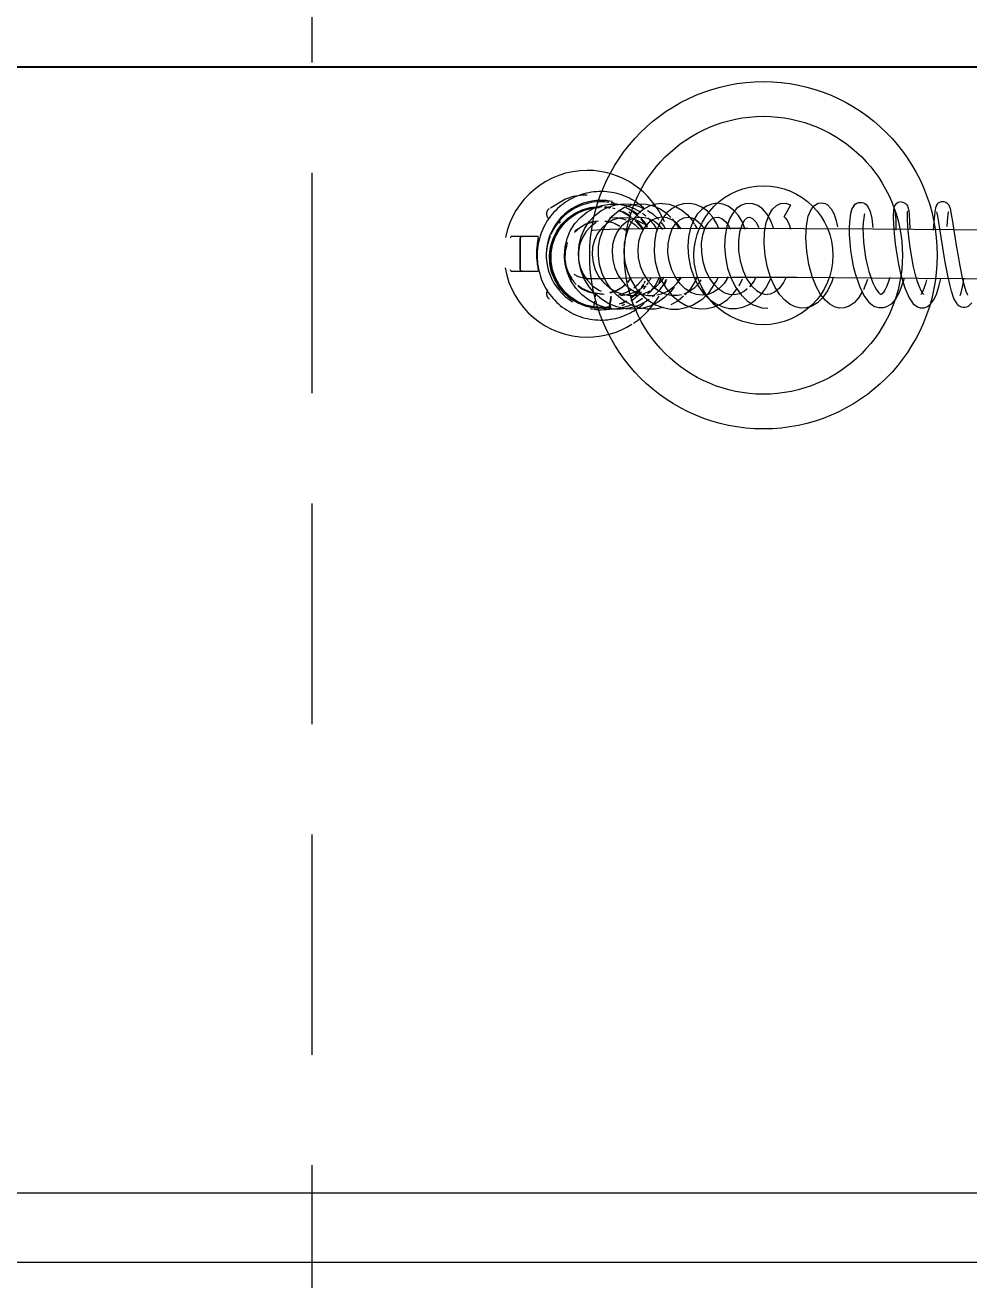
# Model space of a CAD drawing. Header units: centimetres. Extents: x 41 to 1078, y 280 to 1754.
# Drawn here: x 965.86 to 993.03, y 892.45 to 928.57 of the extents above; entities that cross this region are included whole.
import ezdxf

# ---------------------------------------------------------------- set-up
doc = ezdxf.new("R2010")
doc.units = ezdxf.units.CM
doc.header["$LTSCALE"] = 5
doc.header["$PDMODE"] = 2
doc.header["$PDSIZE"] = 1
doc.linetypes.add('DASHED', pattern=[19.05, 12.7, -6.35])
for name, color, linetype, lineweight in [('A_PRZERYWANA 02', 251, 'DASHED', 0), ('A_WYMIAROWANIE', 8, 'Continuous', 0), ('A_WYPOSAZENIE', 3, 'Continuous', 5)]:
    doc.layers.add(name, color=color, linetype=linetype, lineweight=lineweight)
doc.styles.get("Standard").update_dxf_attribs({"font": 'ARIALN.TTF'})
doc.dimstyles.new('1_50', dxfattribs={"dimscale": 5, "dimtxt": 2, "dimasz": 1.5, "dimexe": 1.25, "dimexo": 0.625, "dimtad": 1, "dimdec": 1, "dimtxsty": 'Standard', "dimblk": 'ARCHTICK', "dimcen": 2.5, "dimadec": 1, "dimazin": 0, "dimtfac": 1, "dimtdec": 1, "dimtmove": 0, "dimatfit": 3, "dimfxl": 1, "dimarcsym": 0})

# ---------------------------------------------------------------- blocks, each defined once
blk = doc.blocks.new('X1$0$Sanitary_Taps_Mixers_E_C_A__Nita_Sink_Mixer_102518106EX - Sanitary_Taps_Mixers_E_C_A__Nita_Sink_Mixer_102518106EX-416758-Parter Kuchnia')
for p, q in [((6.98, -140.05), (9.95, -141.21)), ((-11, -164.01), (-14.46, -162.13)), ((8.83, -177.03), (6.81, -175.98)), ((-8.87, -189.84), (-7.78, -189.22)), ((6.32, -194.03), (8.25, -195.04)), ((7.38, -202.95), (6.5, -202.24)), ((-12.08, -204.85), (-11.3, -203.88)), ((-9.76, -206.44), (-7.9, -204.86)), ((-9.73, -206.58), (-7.89, -205)), ((7.49, -204.05), (8.13, -204.42)), ((8.35, -204.55), (8.94, -204.9)), ((8.36, -204.55), (9.31, -205.18)), ((8.46, -204.49), (9.36, -205.13)), ((10.13, -205.47), (11.66, -207.06)), ((12.49, -204.81), (13.7, -206.65)), ((13.25, -203.76), (12.72, -203.26)), ((-12.58, -210.4), (-11.33, -208.3)), ((-11.99, -208.24), (-12.48, -208.72)), ((-10.78, -207.84), (-10.27, -207.22)), ((-10.73, -207.87), (-10.24, -207.24)), ((7.81, -209.08), (6.39, -208)), ((7.75, -209.06), (6.39, -208.02)), ((13.25, -209.35), (13.98, -210.82)), ((-13.62, -213.43), (-13.49, -212.8)), ((-7.1, -209.66), (-7.67, -210.41)), ((-7.1, -209.7), (-7.66, -210.42)), ((13.28, -209.74), (14, -211.08)), ((-13.8, -215.73), (-13.6, -214.46)), ((-13.76, -215.7), (-13.63, -214.35)), ((11.32, -215.86), (10.96, -218.24)), ((11.13, -217.13), (11.17, -216.39)), ((14.85, -213.94), (15.14, -215.76)), ((14.91, -218.84), (15.58, -214.38)), ((-9.53, -219.61), (-9.17, -220.6)), ((-7.48, -223.51), (-6.78, -224.28)), ((7.49, -224.77), (8.41, -223.95)), ((-0.84, -227.26), (1.12, -227.36)), ((3.33, -227), (4.23, -226.68)), ((6, -226.11), (7.32, -225.25)), ((-5.41, -234.87), (-5.41, -239.48)), ((-5.41, -234.87), (-5.41, -234.99)), ((0, -235.12), (0.34, -235.12)), ((4.59, -239.48), (4.59, -234.87)), ((4.59, -234.93), (4.59, -234.87)), ((-5.41, -238.85), (-5.41, -240.75)), ((4.59, -240.75), (4.59, -238.85))]:
    blk.add_line(p, q)
at = {"flags": 128}
for points in [[(-6.85, -53.58), (-6.87, -65.12), (-7.06, -88.32), (-7.29, -115.28), (-7.49, -138.44), (-7.63, -158.38), (-7.69, -174.54), (-7.67, -187.07), (-7.56, -204.84), (-7.46, -211.77), (-7.26, -216.63), (-7.16, -219.22), (-7.17, -219.39)], [(5.46, -224.54), (6.13, -223.29), (6.71, -221.13), (6.7, -215.8), (6.47, -208.71), (6.39, -199.87), (6.3, -178.92), (6.34, -160.31), (6.49, -138.69), (6.72, -111.93), (6.81, -101.78)], [(13.68, -110.04), (14.72, -111.04), (14.94, -111.52), (15.04, -112), (15.05, -112.49), (14.96, -112.95), (14.57, -113.72), (14.04, -114.26), (12.48, -115.15), (10.33, -115.87), (8.42, -116.37), (5.83, -116.94), (2.44, -117.59), (0.29, -117.97), (-2.2, -118.38), (-5.18, -118.85), (-7.57, -119.22), (-9.55, -119.53), (-11.25, -119.82), (-12.06, -119.99), (-12.45, -120.09), (-12.47, -120.1)], [(-14.56, -116.79), (-14.21, -116.57), (-13.41, -116.28), (-11.21, -115.82), (-9.68, -115.57), (-7.1, -115.17), (-4.76, -114.8), (-2.76, -114.49), (0.3, -113.98), (2.62, -113.56), (4.54, -113.19), (6.14, -112.86), (8.69, -112.24), (10.31, -111.76), (11.21, -111.4), (11.43, -111.28), (11.49, -111.24)], [(11.58, -113.38), (10.88, -113.12), (9.93, -112.87), (8.36, -112.55), (6.61, -112.28)], [(-14.56, -116.79), (-14.75, -116.95), (-14.92, -117.13), (-15.19, -117.54), (-15.35, -117.98), (-15.4, -118.43), (-15.35, -118.88), (-15.21, -119.3), (-14.98, -119.68), (-14.71, -119.97), (-14.44, -120.17), (-14.16, -120.32), (-13.61, -120.51), (-12.45, -120.7), (-10.57, -120.89), (-8.46, -121.06), (-7.21, -121.17)], [(-8.24, -117.12), (-9.75, -117), (-11.68, -116.82), (-12.35, -116.73), (-12.6, -116.68), (-12.6, -116.68)], [(14.78, -122.78), (14.07, -121.87), (12.97, -121.04), (11.27, -120.22), (8.62, -119.39), (6.75, -118.96)], [(-15.34, -130.36), (-15.3, -130.8), (-15.16, -131.24), (-14.93, -131.63), (-14.64, -131.94), (-14.3, -132.18), (-13.92, -132.35), (-13.14, -132.53), (-11.1, -132.62), (-8.98, -132.55), (-6.29, -132.36), (-3.29, -132.04), (-0.22, -131.6), (2.68, -131.08), (5.29, -130.51), (7.55, -129.92), (9.43, -129.32), (12.28, -128.08), (13.96, -126.89), (14.86, -125.69), (15.13, -124.86), (15.13, -123.75), (14.78, -122.78)], [(-12.7, -128.56), (-12.69, -128.56), (-12.48, -128.59), (-12, -128.61), (-10.45, -128.62), (-8.13, -128.51), (-5.31, -128.26), (-2.31, -127.89), (0.62, -127.42), (3.31, -126.88), (5.64, -126.31), (7.55, -125.74), (9.05, -125.2), (10.14, -124.7), (10.87, -124.27), (11.24, -123.97), (11.3, -123.9)], [(7.09, -123.09), (8.25, -123.37), (9.63, -123.81), (10.59, -124.21), (11.25, -124.61), (11.34, -124.69)], [(-15.34, -130.36), (-15.28, -129.92), (-15.12, -129.5), (-14.88, -129.11), (-14.58, -128.81), (-14.24, -128.58), (-13.86, -128.41), (-12.89, -128.18), (-11.71, -128.04), (-9.86, -127.93), (-7.45, -127.9)], [(6.54, -129.53), (7.29, -129.71), (10.5, -130.83), (12.69, -132.03), (14.1, -133.28), (14.9, -134.54), (15.17, -135.5), (15.17, -136.74), (14.83, -137.89), (14.78, -138)], [(-12.59, -132.17), (-12.57, -132.17), (-12.32, -132.12), (-11.81, -132.05), (-10.21, -131.93), (-7.95, -131.88), (-7.24, -131.89)], [(6.45, -133.62), (7.87, -134.07), (9.09, -134.56), (10.02, -135.04), (10.67, -135.47), (11.08, -135.84), (11.3, -136.16), (11.26, -136.23)], [(-11.89, -140.85), (-11.82, -140.88), (-11.55, -140.97), (-10.68, -141.15), (-9.43, -141.28), (-7.82, -141.35), (-5.91, -141.32), (-3.79, -141.18), (-1.56, -140.93), (0.66, -140.58), (2.79, -140.14), (4.73, -139.64), (6.46, -139.09), (7.91, -138.52), (9.1, -137.95), (10.01, -137.42), (10.84, -136.76), (11.18, -136.36), (11.26, -136.23)], [(-14.26, -144), (-14.67, -143.58), (-14.97, -143.13), (-15.15, -142.65), (-15.22, -142.17), (-15.19, -141.7), (-15.07, -141.24), (-14.85, -140.81), (-14.57, -140.42), (-13.82, -139.83), (-12.62, -139.29), (-10.53, -138.78), (-7.95, -138.5)], [(-14.26, -144), (-13.38, -144.51), (-11.96, -144.94), (-9.56, -145.25), (-7.84, -145.32), (-5.86, -145.29), (-3.67, -145.16), (-1.37, -144.91), (0.93, -144.57), (3.17, -144.13), (5.25, -143.62), (8.93, -142.39), (11.63, -141.07), (13.43, -139.75), (14.42, -138.61), (14.78, -138)], [(10.38, -141.46), (12.17, -142.5), (13.71, -143.87), (14.67, -145.28), (15.15, -146.72), (15.2, -148.16), (14.86, -149.55), (14.13, -150.9), (12.97, -152.23), (11.29, -153.53), (9.02, -154.8), (6.13, -155.94), (2.66, -156.89), (-1.18, -157.53), (-5.04, -157.77), (-8.49, -157.6), (-11.22, -157.08), (-13.12, -156.31), (-14.33, -155.34), (-14.95, -154.24), (-15.09, -153.15), (-14.87, -152.21), (-14.47, -151.53), (-13.38, -150.5), (-12.02, -149.75), (-10.24, -149.14), (-8.14, -148.69)], [(6.4, -149.9), (7.69, -150.31), (10.29, -151.55), (12.29, -152.96), (13.74, -154.47), (14.67, -156.04), (15.16, -157.64), (15.22, -159.22), (14.88, -160.79), (14.15, -162.32), (12.99, -163.83), (11.38, -165.27), (9.25, -166.65), (6.61, -167.87), (3.52, -168.86), (0.11, -169.52), (-3.37, -169.8), (-6.62, -169.67), (-9.45, -169.17), (-11.67, -168.38), (-13.28, -167.37), (-14.32, -166.22), (-14.84, -165.08), (-14.94, -163.53), (-14.52, -162.24), (-14.46, -162.13)], [(-11, -164.01), (-10.69, -163.66), (-10.18, -163.28), (-9.47, -162.89), (-8.57, -162.52), (-7.47, -162.19)], [(6.33, -163.44), (7.9, -164.23), (9.56, -165.49), (10.63, -166.77), (11.19, -168.04), (11.32, -168.91)], [(-7.44, -175.23), (-9.48, -176.02), (-11.46, -177.22), (-13.01, -178.62), (-14.09, -180.14), (-14.73, -181.72), (-14.94, -183.32), (-14.74, -184.89), (-14.15, -186.37), (-13.17, -187.77), (-11.8, -189.03), (-10.01, -190.13), (-7.84, -190.99), (-5.3, -191.56), (-2.48, -191.78), (0.48, -191.6), (3.46, -191.02), (6.27, -190.06), (8.81, -188.77), (10.98, -187.22), (12.72, -185.49), (14.02, -183.62), (14.88, -181.69), (15.31, -179.74), (15.32, -177.81), (14.94, -175.91), (14.16, -174.09), (12.99, -172.36), (11.42, -170.76), (9.45, -169.31), (7.11, -168.09), (6.29, -167.8)], [(-7.63, -167.05), (-9.9, -167.86), (-11.89, -168.98), (-13.35, -170.27), (-14.32, -171.66), (-14.82, -173.07), (-14.86, -174.83), (-14.37, -176.36), (-14.31, -176.48)], [(-14.31, -176.48), (-13.43, -177.71), (-12.15, -178.82), (-10.43, -179.79), (-8.25, -180.56), (-5.62, -181.06), (-2.64, -181.21), (0.52, -180.96), (3.7, -180.31), (6.66, -179.28), (9.26, -177.96), (11.42, -176.42), (13.09, -174.73), (14.26, -172.96), (15.13, -170.51), (15.26, -168.78)], [(-10.84, -174.59), (-10.09, -175.42), (-8.69, -176.23), (-6.68, -176.86), (-4.16, -177.2), (-1.3, -177.16), (1.66, -176.71), (4.46, -175.88), (6.91, -174.74), (8.84, -173.4), (10.19, -172), (10.88, -170.88), (11.26, -169.72), (11.32, -168.91)], [(-10.84, -174.59), (-10.98, -174.04), (-10.6, -173.16), (-9.59, -172.23), (-7.95, -171.35)], [(6.3, -172.17), (7.36, -172.71), (9.09, -174.01)], [(9.64, -174.64), (10.32, -175.43), (11.08, -176.87), (11.39, -178.33), (11.3, -179.8), (10.8, -181.29), (9.88, -182.74), (8.55, -184.12), (6.72, -185.44), (4.49, -186.54), (1.95, -187.34), (-0.75, -187.78), (-3.42, -187.81), (-5.87, -187.45), (-7.93, -186.76), (-9.45, -185.86), (-10.43, -184.88), (-10.89, -183.93), (-10.93, -183), (-10.52, -181.94), (-9.61, -180.86), (-8.18, -179.84), (-7.51, -179.55)], [(-7.66, -182.8), (-9.06, -183.38), (-11.05, -184.65), (-12.66, -186.13), (-13.84, -187.78), (-14.59, -189.51), (-14.92, -191.27), (-14.83, -193.02), (-14.35, -194.72), (-13.49, -196.31), (-12.24, -197.78), (-10.61, -199.07), (-8.61, -200.14), (-6.28, -200.93), (-3.69, -201.39), (-0.9, -201.46), (1.93, -201.14), (4.72, -200.41), (7.33, -199.32), (9.66, -197.91), (11.64, -196.24), (13.22, -194.38), (14.39, -192.39), (15.14, -190.34), (15.47, -188.25), (15.39, -186.17), (14.91, -184.14), (14.04, -182.19), (12.79, -180.36), (11.15, -178.68), (9.51, -177.47)], [(6.22, -180.11), (8.11, -181.33), (9.61, -182.78), (10.67, -184.33), (11.29, -185.94), (11.49, -187.59), (11.3, -189.24), (10.69, -190.89), (9.66, -192.49), (8.21, -193.99), (6.36, -195.32), (4.18, -196.38), (1.74, -197.12), (-0.81, -197.48), (-3.3, -197.43), (-5.61, -196.99), (-7.58, -196.23), (-9.1, -195.23), (-10.17, -194.09), (-10.77, -192.91), (-10.95, -191.71), (-10.75, -190.54), (-10.32, -189.6), (-8.93, -188), (-7.39, -186.98)], [(-14.88, -199.09), (-14.7, -201), (-14.13, -202.86), (-13.18, -204.6), (-11.85, -206.2), (-10.18, -207.58), (-8.17, -208.72), (-5.88, -209.55), (-3.36, -210.05), (-0.69, -210.16), (2.03, -209.86), (4.69, -209.17), (7.21, -208.1), (9.49, -206.7), (11.45, -205.03), (13.06, -203.12), (14.27, -201.07), (15.09, -198.9), (15.49, -196.7), (15.49, -194.48), (15.09, -192.32), (14.37, -190.38), (12.52, -187.47), (10.73, -185.66), (7.57, -183.56), (6.52, -183.07)], [(-14.88, -199.09), (-14.65, -197.17), (-14.03, -195.28), (-13.01, -193.5), (-11.61, -191.85), (-9.86, -190.41), (-9.03, -189.93)], [(6.32, -189.17), (7.46, -189.65), (9.64, -191.03), (11.4, -192.56)], [(11.09, -192.8), (10.66, -191.75), (9.26, -189.72), (7.87, -188.41), (7.11, -187.89)], [(-10.94, -199.07), (-10.77, -200.52), (-10.21, -201.91), (-9.22, -203.22), (-7.84, -204.37), (-6.07, -205.3), (-3.99, -205.92), (-1.69, -206.18), (0.72, -206.04), (3.12, -205.5), (5.37, -204.57), (7.36, -203.32), (9.01, -201.82), (10.27, -200.13), (11.11, -198.35), (11.53, -196.53), (11.54, -194.71), (11.3, -193.55)], [(-7.57, -193.64), (-8.88, -194.67), (-9.98, -196.03), (-10.74, -197.72), (-10.94, -199.07)], [(-10.47, -196.25), (-8.54, -194.85), (-7.55, -194.35)], [(11.44, -200.71), (11.15, -199.38), (10.33, -197.56), (9.14, -195.89), (7.59, -194.41), (6.29, -193.57)], [(11.78, -192.98), (13.1, -194.59), (14.29, -196.67)], [(15.1, -198.89), (15.51, -201.19), (15.51, -203.51), (15.12, -205.83), (14.33, -208.07), (13.16, -210.19), (11.63, -212.14), (9.77, -213.86), (7.63, -215.3), (5.25, -216.41), (2.72, -217.15), (0.11, -217.5), (-2.5, -217.44), (-5, -216.99), (-7.34, -216.16), (-9.43, -215), (-11.24, -213.55), (-12.7, -211.86), (-13.79, -209.98), (-14.5, -207.98), (-14.81, -205.89), (-14.72, -203.8), (-14.23, -201.72), (-13.34, -199.74), (-12.08, -197.89), (-10.87, -196.65)], [(9.19, -195.7), (10.46, -196.65), (12.19, -198.44), (13.6, -200.47), (14.64, -202.67), (15.31, -205.01), (15.57, -207.41), (15.44, -209.83), (14.91, -212.2), (13.99, -214.48), (12.7, -216.6), (11.07, -218.51), (9.15, -220.15), (6.97, -221.49), (4.6, -222.47), (2.11, -223.08), (-0.43, -223.28), (-2.95, -223.08), (-5.37, -222.49), (-7.62, -221.53), (-9.63, -220.24), (-11.37, -218.64), (-12.78, -216.81), (-13.83, -214.79), (-14.5, -212.63), (-14.78, -210.4), (-14.65, -208.15), (-14.12, -205.93), (-13.37, -204.19)], [(-9.42, -199.46), (-8.4, -198.67), (-7.68, -198.3)], [(10, -202.25), (8.94, -200.76), (7.39, -199.27), (6.32, -198.57)], [(6.97, -197.97), (8.25, -198.63), (10.28, -200.12), (12.03, -201.9)], [(-12.89, -203.34), (-11.93, -201.87), (-10.32, -200.14), (-10.25, -200.09)], [(-7.42, -198.94), (-8.57, -199.91), (-9.72, -201.4), (-10.49, -203.03), (-10.84, -204.72), (-10.8, -206.4), (-10.35, -208.03), (-9.52, -209.55), (-8.3, -210.92), (-6.75, -212.06), (-5, -212.88), (-3.05, -213.4), (-0.83, -213.59), (1.47, -213.39), (3.73, -212.78), (5.83, -211.79), (7.7, -210.47), (9.25, -208.9), (10.43, -207.12), (11.22, -205.22), (11.6, -203.26), (11.57, -201.29)], [(-10.79, -203.25), (-8.97, -201.63), (-7.44, -200.67)], [(7.93, -200.09), (7.84, -200.05), (7.16, -199.76), (6.48, -199.5)], [(6.7, -200.07), (8.69, -201.19), (10.65, -202.74), (11.24, -203.38)], [(-13.34, -204.21), (-13.65, -204.54), (-14.13, -205.1), (-14.58, -205.67), (-15.02, -206.26), (-15.42, -206.87), (-15.81, -207.5), (-16.17, -208.14), (-16.5, -208.79), (-16.8, -209.46), (-17.08, -210.14), (-17.34, -210.82), (-17.56, -211.52), (-17.76, -212.23), (-17.92, -212.94), (-18.06, -213.66), (-18.17, -214.39), (-18.25, -215.12), (-18.31, -215.85), (-18.33, -216.58), (-18.32, -217.32), (-18.29, -218.05), (-18.22, -218.78), (-18.13, -219.51), (-18, -220.23), (-17.85, -220.95), (-17.67, -221.66), (-17.46, -222.36), (-17.22, -223.06), (-16.96, -223.74), (-16.67, -224.41), (-16.35, -225.07), (-16, -225.72), (-15.63, -226.35), (-15.24, -226.97), (-14.82, -227.57), (-14.38, -228.16), (-13.91, -228.72), (-13.42, -229.27), (-12.91, -229.8), (-12.38, -230.3), (-11.83, -230.79), (-11.26, -231.25), (-10.67, -231.69), (-10.07, -232.11), (-9.45, -232.5), (-8.81, -232.86), (-8.16, -233.2), (-7.5, -233.51), (-6.83, -233.8), (-6.14, -234.06), (-5.44, -234.29), (-4.74, -234.5), (-4.03, -234.67), (-3.31, -234.82), (-2.59, -234.94), (-1.86, -235.03), (-1.13, -235.09), (-0.4, -235.12), (0, -235.12)], [(12.73, -202.89), (13.47, -203.94), (14.55, -206.17), (15.26, -208.54), (15.57, -210.99), (15.49, -213.47), (15, -215.9), (14.13, -218.24), (12.89, -220.4), (11.31, -222.36), (9.45, -224.03), (7.33, -225.4), (5.03, -226.41), (2.59, -227.04), (0.11, -227.27), (-2.38, -227.1), (-4.77, -226.53), (-7.04, -225.59), (-9.09, -224.3), (-10.88, -222.69), (-12.37, -220.83), (-13.53, -218.75), (-14.31, -216.51), (-14.7, -214.18), (-14.68, -211.81), (-14.27, -209.47), (-13.47, -207.23), (-12.38, -205.28)], [(-10.63, -208.57), (-10.79, -209.81), (-10.62, -211.67), (-10.06, -213.46), (-9.13, -215.11), (-7.83, -216.56), (-6.23, -217.75), (-4.36, -218.64), (-2.29, -219.17), (-0.12, -219.31), (2.09, -219.05), (4.23, -218.39), (6.22, -217.35), (7.98, -215.99), (9.43, -214.35), (10.54, -212.5), (11.26, -210.52), (11.59, -208.45), (11.51, -206.38), (11.03, -204.38), (10.27, -202.7)], [(-8.89, -204.47), (-9.91, -206.14), (-10.53, -207.9)], [(-9.94, -206.89), (-8.3, -205.37), (-7.39, -204.77)], [(-9.93, -206.9), (-8.93, -205.86), (-7.4, -204.72)], [(-7.48, -205.59), (-8.58, -206.73), (-9.68, -208.46)], [(0.34, -235.12), (1.07, -235.11), (1.8, -235.06), (2.53, -234.99), (3.26, -234.89), (3.98, -234.76), (4.7, -234.6), (5.4, -234.41), (6.1, -234.19), (6.8, -233.95), (7.48, -233.67), (8.15, -233.37), (8.8, -233.05), (9.45, -232.7), (10.07, -232.32), (10.69, -231.92), (11.28, -231.49), (11.86, -231.04), (12.42, -230.57), (12.97, -230.07), (13.49, -229.56), (13.99, -229.02), (14.47, -228.47), (14.92, -227.89), (15.35, -227.3), (15.76, -226.69), (16.15, -226.06), (16.5, -225.42), (16.84, -224.77), (17.14, -224.1), (17.42, -223.43), (17.67, -222.74), (17.9, -222.04), (18.09, -221.33), (18.26, -220.62), (18.4, -219.9), (18.51, -219.17), (18.59, -218.44), (18.64, -217.71), (18.67, -216.98), (18.66, -216.25), (18.62, -215.51), (18.56, -214.78), (18.46, -214.05), (18.34, -213.33), (18.19, -212.61), (18.01, -211.9), (17.8, -211.2), (17.56, -210.51), (17.3, -209.82), (17.01, -209.15), (16.69, -208.49), (16.34, -207.84), (15.97, -207.21), (15.58, -206.59), (15.16, -205.99), (14.71, -205.4), (14.25, -204.84), (13.76, -204.29)], [(9.44, -207.35), (8.37, -206.02), (6.73, -204.63)], [(11.58, -211.14), (11.3, -209.11), (10.62, -207.09), (9.56, -205.23), (8.78, -204.31)], [(9.88, -205.69), (10.8, -206.45), (12.35, -208.27)], [(9.94, -205.68), (11.4, -207.04), (12.06, -207.9)], [(10.11, -205.66), (11.84, -207.38), (12.21, -207.9)], [(-12.92, -211.8), (-12.67, -211.06), (-11.54, -208.93), (-10.9, -208.09)], [(-12.85, -211.51), (-11.96, -209.59), (-10.92, -208.06)], [(-12.83, -211.4), (-12.5, -210.53), (-11.28, -208.45)], [(-10.09, -209.52), (-10.41, -210.35), (-10.75, -212.34), (-10.69, -214.34)], [(11.38, -211.64), (10.74, -209.59), (9.94, -208.11)], [(14.25, -207.9), (14.71, -208.93), (15.35, -211.33), (15.59, -213.82), (15.58, -214.38)], [(-8.33, -211.29), (-9.19, -213.07), (-9.72, -215.06), (-9.75, -215.7)], [(-8.31, -211.31), (-9.19, -213.1), (-9.72, -215.09), (-9.75, -215.7)], [(10.77, -214.18), (10.15, -212.37), (9.12, -210.61), (8.48, -209.89)], [(10.8, -214.07), (10.22, -212.4), (9.17, -210.62), (8.5, -209.86)], [(13.23, -209.74), (13.6, -210.35), (14.06, -211.52)], [(15.01, -213.84), (15.32, -216.26), (15.23, -218.68), (14.73, -221.06), (13.85, -223.32), (12.61, -225.41), (11.04, -227.27), (9.19, -228.83), (7.1, -230.08), (4.84, -230.96), (2.46, -231.47), (0.03, -231.57), (-2.38, -231.27), (-4.71, -230.57), (-6.89, -229.51), (-8.87, -228.09), (-10.58, -226.38), (-12, -224.4), (-13.06, -222.21), (-13.76, -219.88), (-14.06, -217.46), (-14.02, -216.42)], [(-13.99, -215.7), (-13.96, -215.04), (-13.72, -213.9)], [(-13.85, -215.7), (-13.83, -215.16), (-13.65, -214.25)], [(14.76, -213.94), (14.97, -214.95), (15.07, -217.36), (14.77, -219.75), (14.07, -222.07), (13, -224.22), (11.58, -226.18), (9.87, -227.86), (7.89, -229.25), (5.71, -230.28), (3.4, -230.94), (0.99, -231.2), (-1.4, -231.07), (-3.76, -230.53), (-5.98, -229.62), (-8.03, -228.34), (-9.83, -226.75), (-11.35, -224.87), (-12.53, -222.77), (-13.34, -220.5), (-13.77, -218.13), (-13.78, -217.33)], [(8.69, -223.36), (9.54, -222.24), (10.44, -220.38), (10.96, -218.41), (11.09, -216.35)], [(14.18, -214.09), (13.74, -214), (13.29, -213.9), (12.84, -213.86), (12.44, -213.84), (12.11, -213.8), (11.85, -213.77)], [(15.58, -214.38), (15.56, -214.37), (15.49, -214.34), (15.36, -214.31), (15.2, -214.28), (14.99, -214.24), (14.75, -214.19), (14.48, -214.14), (14.18, -214.09)], [(15.11, -218.19), (14.68, -220.57), (13.87, -222.84), (12.68, -224.95), (11.17, -226.83), (9.36, -228.44), (7.33, -229.72), (5.09, -230.66), (2.74, -231.21), (0.32, -231.36), (-2.09, -231.1), (-4.41, -230.46), (-6.61, -229.44), (-8.58, -228.07), (-10.33, -226.39), (-11.76, -224.44), (-12.85, -222.29), (-13.57, -219.98), (-13.9, -217.58), (-13.88, -216.95)], [(14.91, -218.84), (14.34, -221.23), (13.4, -223.45), (12.11, -225.46), (10.49, -227.25), (8.59, -228.74), (6.47, -229.9), (4.19, -230.7), (1.82, -231.09), (-0.59, -231.1), (-2.96, -230.7), (-5.24, -229.91), (-7.36, -228.75), (-9.25, -227.26), (-10.87, -225.48), (-12.16, -223.45), (-13.11, -221.23), (-13.67, -218.9), (-13.78, -217.36)], [(-9.8, -217.47), (-9.57, -219.17), (-8.9, -221.12), (-7.86, -222.89), (-6.57, -224.35)], [(-9.79, -217.48), (-9.56, -219.14), (-8.89, -221.08), (-7.85, -222.85), (-6.49, -224.38)], [(-9.39, -218.11), (-8.2, -219.74), (-6.69, -221.12), (-4.91, -222.2), (-2.95, -222.92), (-0.84, -223.26), (1.3, -223.2), (3.42, -222.74), (5.43, -221.89), (7.25, -220.69), (8.82, -219.17), (10.07, -217.4), (10.37, -216.75)], [(8.61, -223.38), (9.47, -222.27), (10.64, -219.69), (10.96, -218.24)], [(8.91, -223.28), (9.65, -222.29), (10.54, -220.44), (11.06, -218.44)], [(-13.64, -231.32), (-16.13, -227.21), (-16.96, -224.65), (-17.37, -221.98), (-17.41, -220.76)], [(-3.68, -226.4), (-2.93, -226.75), (-0.92, -227.25)], [(-3.02, -226.57), (-1.04, -227.09), (1.02, -227.21), (3.05, -226.93), (4.99, -226.26), (6.76, -225.23), (7.46, -224.61)], [(-1.01, -227.03), (1.04, -227.14), (3.07, -226.86), (5.01, -226.18), (6.78, -225.14)], [(-11.26, -232.25), (-11.34, -232.28), (-11.42, -232.3), (-11.49, -232.32), (-11.57, -232.33), (-11.65, -232.34), (-11.73, -232.35), (-11.81, -232.36), (-11.89, -232.36), (-11.97, -232.36), (-12.05, -232.35), (-12.13, -232.35), (-12.21, -232.34), (-12.29, -232.32), (-12.37, -232.31), (-12.44, -232.29), (-12.52, -232.26), (-12.6, -232.24), (-12.67, -232.21), (-12.74, -232.18), (-12.82, -232.14), (-12.89, -232.11), (-12.96, -232.07), (-13.02, -232.02), (-13.09, -231.98), (-13.15, -231.93), (-13.22, -231.88), (-13.27, -231.82), (-13.33, -231.77), (-13.39, -231.71), (-13.44, -231.65)], [(-10.41, -231.68), (-10.46, -231.74), (-10.52, -231.79), (-10.58, -231.85), (-10.64, -231.9), (-10.7, -231.95), (-10.77, -232), (-10.83, -232.04), (-10.9, -232.08), (-10.97, -232.12), (-11.04, -232.16), (-11.11, -232.19)], [(10.29, -232.19), (10.22, -232.16), (10.15, -232.12), (10.08, -232.09), (10.01, -232.04)], [(12.62, -231.65), (12.56, -231.71), (12.51, -231.77), (12.45, -231.82), (12.39, -231.88), (12.33, -231.93), (12.27, -231.97), (12.2, -232.02), (12.13, -232.06), (12.07, -232.1), (11.99, -232.14), (11.92, -232.18), (11.85, -232.21), (11.77, -232.24), (11.7, -232.26), (11.62, -232.29), (11.54, -232.31), (11.47, -232.32), (11.39, -232.34), (11.31, -232.35), (11.23, -232.35), (11.15, -232.36), (11.07, -232.36), (10.99, -232.36), (10.91, -232.35), (10.83, -232.34), (10.75, -232.33), (10.67, -232.32), (10.59, -232.3), (10.52, -232.28), (10.44, -232.25)], [(-4.91, -239.98), (-4.93, -239.98), (-4.95, -239.98), (-4.97, -239.97), (-4.99, -239.97), (-5.01, -239.97), (-5.03, -239.96), (-5.05, -239.96), (-5.07, -239.95), (-5.09, -239.95), (-5.11, -239.94), (-5.13, -239.93), (-5.14, -239.92), (-5.16, -239.91), (-5.18, -239.9), (-5.19, -239.89), (-5.21, -239.88), (-5.23, -239.87), (-5.24, -239.85), (-5.26, -239.84), (-5.27, -239.83), (-5.28, -239.81), (-5.3, -239.8), (-5.31, -239.78), (-5.32, -239.77), (-5.33, -239.75), (-5.34, -239.73), (-5.35, -239.71), (-5.36, -239.7), (-5.37, -239.68), (-5.38, -239.66), (-5.39, -239.64), (-5.39, -239.62), (-5.4, -239.6), (-5.4, -239.58), (-5.41, -239.56), (-5.41, -239.54), (-5.41, -239.52), (-5.41, -239.5), (-5.41, -239.48), (-5.41, -239.48)], [(4.09, -239.98), (4.08, -239.98), (4.07, -239.98), (4.06, -239.98), (4.03, -239.98), (4, -239.98), (3.96, -239.98), (3.91, -239.98), (3.86, -239.98), (3.8, -239.98), (3.73, -239.98), (3.66, -239.98), (3.58, -239.98), (3.49, -239.98), (3.4, -239.98), (3.3, -239.98), (3.2, -239.98), (3.09, -239.98), (2.97, -239.98), (2.85, -239.98), (2.72, -239.98), (2.59, -239.98), (2.45, -239.98), (2.31, -239.98), (2.17, -239.98), (2.02, -239.98), (1.87, -239.98), (1.71, -239.98), (1.55, -239.98), (1.38, -239.98), (1.22, -239.98), (1.05, -239.98), (0.88, -239.98), (0.7, -239.98), (0.53, -239.98), (0.35, -239.98), (0.17, -239.98), (0, -239.98), (-0.18, -239.98), (-0.36, -239.98), (-0.54, -239.98), (-0.72, -239.98), (-0.9, -239.98), (-1.08, -239.98), (-1.26, -239.98), (-1.44, -239.98), (-1.61, -239.98), (-1.78, -239.98), (-1.95, -239.98), (-2.12, -239.98), (-2.29, -239.98), (-2.45, -239.98), (-2.61, -239.98), (-2.76, -239.98), (-2.91, -239.98), (-3.06, -239.98), (-3.2, -239.98), (-3.34, -239.98), (-3.48, -239.98), (-3.61, -239.98), (-3.73, -239.98), (-3.85, -239.98), (-3.96, -239.98), (-4.07, -239.98), (-4.17, -239.98), (-4.27, -239.98), (-4.36, -239.98), (-4.44, -239.98), (-4.52, -239.98), (-4.59, -239.98), (-4.65, -239.98), (-4.71, -239.98), (-4.76, -239.98), (-4.8, -239.98), (-4.84, -239.98), (-4.87, -239.98), (-4.89, -239.98), (-4.9, -239.98), (-4.91, -239.98)], [(-4.91, -239.98), (-4.91, -239.98), (-4.9, -239.98), (-4.88, -239.98), (-4.86, -239.98), (-4.82, -239.98), (-4.78, -239.98), (-4.74, -239.98), (-4.68, -239.98), (-4.62, -239.98), (-4.56, -239.98), (-4.48, -239.98), (-4.4, -239.98), (-4.32, -239.98), (-4.23, -239.98), (-4.13, -239.98), (-4.02, -239.98), (-3.91, -239.98), (-3.8, -239.98), (-3.67, -239.98), (-3.55, -239.98), (-3.42, -239.98), (-3.28, -239.98), (-3.14, -239.98), (-2.99, -239.98), (-2.84, -239.98), (-2.69, -239.98), (-2.53, -239.98), (-2.37, -239.98), (-2.21, -239.98), (-2.04, -239.98), (-1.87, -239.98), (-1.7, -239.98), (-1.53, -239.98), (-1.35, -239.98), (-1.18, -239.98), (-1, -239.98), (-0.82, -239.98), (-0.64, -239.98), (-0.46, -239.98), (-0.28, -239.98), (-0.1, -239.98), (0.08, -239.98), (0.26, -239.98), (0.43, -239.98), (0.61, -239.98), (0.78, -239.98), (0.96, -239.98), (1.13, -239.98), (1.29, -239.98), (1.46, -239.98), (1.62, -239.98), (1.78, -239.98), (1.94, -239.98), (2.09, -239.98), (2.24, -239.98), (2.38, -239.98), (2.52, -239.98), (2.65, -239.98), (2.78, -239.98), (2.91, -239.98), (3.02, -239.98), (3.14, -239.98), (3.25, -239.98), (3.35, -239.98), (3.44, -239.98), (3.53, -239.98), (3.62, -239.98), (3.69, -239.98), (3.76, -239.98), (3.83, -239.98), (3.88, -239.98), (3.93, -239.98), (3.98, -239.98), (4.01, -239.98), (4.04, -239.98), (4.06, -239.98), (4.08, -239.98), (4.09, -239.98)], [(4.59, -239.48), (4.59, -239.5), (4.59, -239.52), (4.58, -239.54), (4.58, -239.56), (4.58, -239.58), (4.57, -239.6), (4.57, -239.62), (4.56, -239.64), (4.56, -239.65), (4.55, -239.67), (4.54, -239.69), (4.53, -239.71), (4.52, -239.73), (4.51, -239.74), (4.5, -239.76), (4.49, -239.78), (4.48, -239.79), (4.46, -239.81), (4.45, -239.82), (4.44, -239.84), (4.42, -239.85), (4.41, -239.86), (4.39, -239.88), (4.37, -239.89), (4.36, -239.9), (4.34, -239.91), (4.32, -239.92), (4.31, -239.93), (4.29, -239.94), (4.27, -239.94), (4.25, -239.95), (4.23, -239.96), (4.21, -239.96), (4.19, -239.97), (4.17, -239.97), (4.15, -239.97), (4.13, -239.98), (4.11, -239.98), (4.09, -239.98), (4.09, -239.98)]]:
    blk.add_lwpolyline(points, dxfattribs=at)
for radius, start, end in [(24, 112.5, 180), (24, 67.5, 72.0191), (24, 33.75, 59.4364), (24, 360, 32.3112), (24, 180, 258.75), (24, 279.7446, 0), (12, 220, 222.6876)]:
    blk.add_arc((-0.41, -220.7), radius, start, end)
for centre, start_param, end_param in [((0.34, -216.78), 0.785398, 0.842639), ((-0.05, -216.78), 0.547274, 0.768797), ((0.34, -216.78), 0.555603, 0.749481), ((-0.05, -216.78), 5.706042, 5.750742), ((-0.05, -216.78), 5.608427, 5.68738), ((-0.05, -216.78), 5.293629, 5.546659), ((0.34, -216.78), 0.866457, 1.093591), ((-0.05, -216.78), 0.830815, 0.944356), ((0.34, -216.78), 1.312221, 1.382416), ((0.34, -216.78), 1.255002, 1.301636), ((-0.05, -216.78), 5.108002, 5.166565), ((-0.05, -216.78), 1.360549, 1.570796), ((0.34, -216.78), 1.422719, 1.570796), ((-0.05, -216.78), 4.712389, 4.914087), ((-0.05, -216.78), 1.570796, 4.169376), ((0.34, -216.78), 1.570796, 2.73265), ((-0.05, -216.78), 4.513996, 4.567641), ((-0.05, -216.78), 4.586624, 4.712389), ((0.34, -216.78), 2.766482, 3.127802)]:
    blk.add_ellipse(centre, major_axis=(0, 15.75), ratio=0.999369, start_param=start_param, end_param=end_param)
for points, knots in [([(13.04, -214.07), (12.98, -214.05), (12.88, -214.01), (12.71, -213.97), (12.54, -213.96), (12.38, -213.96), (12.24, -213.94), (12.12, -213.9), (12.01, -213.88), (11.91, -213.85), (11.85, -213.83), (11.82, -213.83)], [0, 0, 0, 0, 0.0833333, 0.15625, 0.25, 0.3125, 0.375, 0.4583333, 0.5208333, 0.5833333, 0.6666667, 0.6666667, 0.6666667, 0.6666667]), ([(15.58, -214.38), (15.58, -214.42), (15.5, -214.45), (15.31, -214.44), (15.17, -214.42), (15.05, -214.4), (14.92, -214.38), (14.73, -214.33), (14.47, -214.28), (14.13, -214.23), (13.76, -214.19), (13.39, -214.13), (13.15, -214.09), (13.04, -214.07)], [0, 0, 0, 0, 0.2, 0.3, 0.35, 0.4, 0.45, 0.5, 0.6, 0.7, 0.8, 0.9, 1, 1, 1, 1]), ([(-0.41, -235.23), (-0.79, -235.23), (-1.54, -235.21), (-2.42, -235.13), (-3, -235.06), (-3.31, -235.02), (-3.53, -234.99), (-3.74, -234.96), (-3.95, -234.92), (-4.14, -234.89), (-4.32, -234.87), (-4.49, -234.84), (-4.7, -234.81), (-4.83, -234.79), (-4.92, -234.79)], [0, 0, 0, 0, 0.1428571, 0.2857143, 0.3571429, 0.3928571, 0.4285714, 0.4642857, 0.5, 0.5357143, 0.5714286, 0.6071429, 0.6428571, 0.7142857, 0.7142857, 0.7142857, 0.7142857]), ([(4.46, -234.78), (4.38, -234.77), (4.19, -234.77), (3.83, -234.82), (3.5, -234.86), (3.13, -234.92), (2.78, -234.98), (2.48, -235.02), (2.17, -235.06), (1.6, -235.13), (0.71, -235.21), (-0.04, -235.23), (-0.41, -235.23)], [0.1428571, 0.1428571, 0.1428571, 0.1428571, 0.2857143, 0.3571429, 0.4285714, 0.5, 0.5714286, 0.6071429, 0.6428571, 0.7142857, 0.8571429, 1, 1, 1, 1])]:
    blk.add_open_spline(points, degree=3, knots=knots)
for points in [[(11.08, -218.29), (11.16, -218.31), (11.39, -218.36), (11.74, -218.43), (11.94, -218.46)], [(13.27, -218.67), (13.49, -218.7), (13.93, -218.76), (14.47, -218.83), (14.82, -218.86), (14.91, -218.85), (14.91, -218.84)], [(-5.03, -234.78), (-5.14, -234.77), (-5.22, -234.77), (-5.29, -234.78)], [(-5.41, -238.85), (-5.41, -239.63), (-5.41, -241.01), (-5.41, -242.06), (-5.41, -242.5)], [(4.59, -242.5), (4.59, -242.06), (4.59, -241.01), (4.59, -239.63), (4.59, -238.85)], [(-5.41, -242.5), (-5.41, -242.55), (-5.33, -242.66), (-5.08, -242.81), (-4.92, -242.88)], [(4.09, -242.88), (4.26, -242.81), (4.5, -242.66), (4.59, -242.55), (4.59, -242.5)]]:
    blk.add_open_spline(points, degree=3)
blk = doc.blocks.new('A$C2cecc341')
for p, q in [((252.34, 93.53), (252.34, -330.47)), ((232.34, 81.53), (232.34, -318.47))]:
    blk.add_line(p, q)
for radius in [50, 40, 20]:
    blk.add_circle((-37.66, -13.47), radius)
blk = doc.blocks.new('_ArchTick')
at = {"color": 0, "linetype": 'ByBlock', "const_width": 0.15}
blk.add_lwpolyline([(-0.5, -0.5), (0.5, 0.5)], dxfattribs=at)
blk = doc.blocks.new('*D88')
at = {"layer": 'A_WYMIAROWANIE', "color": 0, "lineweight": -2, "transparency": 16777216}
for p, q in [((954.112, 1028.823), (954.112, 921.121)), ((1009.112, 969.823), (1009.112, 921.121)), ((954.112, 927.371), (1009.112, 927.371))]:
    blk.add_line(p, q, dxfattribs=at)
at = {"layer": 'DEFPOINTS', "color": 0, "transparency": 16777216}
for p in [(954.112, 1031.948), (1009.112, 972.948), (1009.112, 927.371)]:
    blk.add_point(p, dxfattribs=at)
at = {"layer": 'A_WYMIAROWANIE', "color": 0, "lineweight": -2, "transparency": 16777216, "xscale": 7.5, "yscale": 7.5, "zscale": 7.5, "rotation": 180}
blk.add_blockref('_ArchTick', (954.112, 927.371), dxfattribs=at)
at = {"layer": 'A_WYMIAROWANIE', "color": 0, "lineweight": -2, "transparency": 16777216, "xscale": 7.5, "yscale": 7.5, "zscale": 7.5}
blk.add_blockref('_ArchTick', (1009.112, 927.371), dxfattribs=at)
at = {"layer": 'A_WYMIAROWANIE', "color": 0, "transparency": 16777216, "insert": (981.612, 935.581), "char_height": 10, "attachment_point": 5}
blk.add_mtext('55', dxfattribs=at)

msp = doc.modelspace()

# ---------------------------------------------------------------- linework, layer by layer
at = {"layer": 'A_PRZERYWANA 02', "ltscale": 0.1}
msp.add_lwpolyline([(974.112, 971.948), (974.112, 726.948)], dxfattribs=at)

# ---------------------------------------------------------------- block references
at = {"layer": 'A_WYPOSAZENIE', "xscale": 0.1, "yscale": 0.1, "zscale": 0.1, "rotation": 270}
for name, p in [('A$C2cecc341', (988.459, 918.181)), ('X1$0$Sanitary_Taps_Mixers_E_C_A__Nita_Sink_Mixer_102518106EX - Sanitary_Taps_Mixers_E_C_A__Nita_Sink_Mixer_102518106EX-416758-Parter Kuchnia', (1004.112, 921.948))]:
    msp.add_blockref(name, p, dxfattribs=at)

# ---------------------------------------------------------------- dimensions: what is measured, and where the dimension line sits
at = {"layer": 'A_WYMIAROWANIE'}
dim = msp.add_linear_dim(base=(1009.112, 927.371), p1=(954.112, 1031.948), p2=(1009.112, 972.948), dimstyle='1_50', override={"dimtmove": 1}, dxfattribs=at)
dim.commit()
dim.dimension.update_dxf_attribs({"geometry": '*D88', "text_midpoint": (981.612, 935.581)})

doc.saveas('drawing.dxf')
